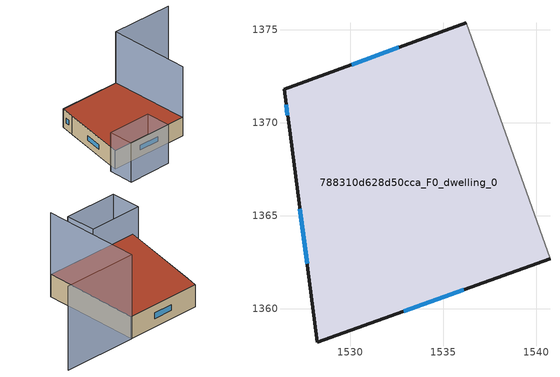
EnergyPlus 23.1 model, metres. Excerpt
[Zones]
788310d628d50cca_F0_dwelling_0
 floor ground (EU_floor_Construction): 1536.24,1375.4 1540.74,1362.69 1528.23,1358.19 1526.73,1369.6 1526.43,1371.8 z0
 wall outside (EU_wall_Construction): 1536.24,1375.4 1526.43,1371.8 1526.73,1369.6 1528.23,1358.19 1540.74,1362.69 z0:3
 wall adiabatic (EU_wall_Construction): 1540.74,1362.69 1536.24,1375.4 z0:3
 window (EU_Window_Construction): 1532.86,1359.86 1536.1,1361.02 / 1527.28,1365.37 1527.67,1362.42 / 1526.54,1370.98 1526.62,1370.41 / 1532.6,1374.06 1530.06,1373.13 z1.11:1.89
 roof outside (EU_roof_Construction): 1540.74,1362.69 1536.24,1375.4 1526.43,1371.8 1526.73,1369.6 1528.23,1358.19 z3
shading: 1534.32,1360.43 1535.75,1356.53 / 1535.75,1356.53 1528.83,1353.99 / 1528.83,1353.99 1527.39,1357.88 / 1527.39,1357.88 1534.32,1360.43 z0:6.3; 1540.74,1362.69 1536.15,1375.41 / 1536.15,1375.41 1545.86,1378.9 z0:11.3
[Building]
EU S2 Campaign: North Axis=0; Terrain=City; Solar Distribution=FullExterior
[Site:Location]
Lyon-Bron: Latitude=45.75; Longitude=5; Time Zone=1; Elevation=198
[SizingPeriod:WeatherFileDays]
AnnualSizingPeriod: Begin Month=1; Begin Day of Month=1; End Month=12; End Day of Month=31; Day of Week for Start Day=Monday; Use Weather File Daylight Saving Period=No; Use Weather File Rain and Snow Indicators=No
[MATERIAL]
EU_InternalMass_Material: Roughness=MediumRough; Thickness=0.1; Conductivity=1; Density=1800; Specific Heat=900; Thermal Absorptance=0.9; Solar Absorptance=0.7; Visible Absorptance=0.7
[MATERIAL:NOMASS] Roughness=MediumRough; Thermal Absorptance=0.9; Solar Absorptance=0.7; Visible Absorptance=0.7
Name | Thermal Resistance
EU_wall_NoMass | 0.745955
EU_roof_NoMass | 1.03814
EU_floor_NoMass | 0.531915
[WINDOWMATERIAL:SIMPLEGLAZINGSYSTEM]
EU_Window_SimpleGlazing: UFactor=3.88; Solar Heat Gain Coefficient=0.83; Visible Transmittance=0.83
[CONSTRUCTION]
EU_wall_Construction: EU_wall_NoMass
EU_roof_Construction: EU_roof_NoMass
EU_floor_Construction: EU_floor_NoMass
EU_InternalMass_Construction: EU_InternalMass_Material
EU_Window_Construction: EU_Window_SimpleGlazing
[ZONE]
788310d628d50cca_F0_dwelling_0: Type=1; Multiplier=1; Ceiling Height=autocalculate; Volume=478.659; Floor Area=autocalculate; Part of Total Floor Area=Yes
[INTERNALMASS]
788310d628d50cca_F0_dwelling_0_EU_InternalMass: Construction=EU_InternalMass_Construction; Zone or ZoneList=788310d628d50cca_F0_dwelling_0; Surface Area=159.553
[OTHEREQUIPMENT]
EU_Step8_InternalGain_788310d628d50cca_F0_dwelling_0_f000: Fuel Type=Electricity; Zone or ZoneList or Space or SpaceList=788310d628d50cca_F0_dwelling_0; Schedule=EU_Step8_GainSchedule_788310d628d50cca_F0_dwelling_0_f000; Design Level Calculation Method=Watts/Area; Power per Zone Floor Area=1; Fraction Latent=0; Fraction Radiant=0; Fraction Lost=0; Carbon Dioxide Generation Rate=0; EndUse Subcategory=EU_Step8_InternalGains
[ZONEVENTILATION:DESIGNFLOWRATE]
EU_ConstantAir_788310d628d50cca_F0_dwelling_0: Zone or ZoneList or Space or SpaceList=788310d628d50cca_F0_dwelling_0; Schedule=EU_AlwaysOn; Design Flow Rate Calculation Method=AirChanges/Hour; Air Changes per Hour=0.64; Ventilation Type=Natural; Fan Pressure Rise=0; Fan Total Efficiency=1; Constant Term Coefficient=1; Temperature Term Coefficient=0; Velocity Term Coefficient=0; Velocity Squared Term Coefficient=0; Minimum Indoor Temperature=-100; Maximum Indoor Temperature=100; Delta Temperature=-100; Minimum Outdoor Temperature=-100; Maximum Outdoor Temperature=100; Maximum Wind Speed=40
[HVACTEMPLATE:THERMOSTAT]
EU_HeatOnly_788310d628d50cca_F0_dwelling_0: Constant Heating Setpoint=20; Constant Cooling Setpoint=50
[HVACTEMPLATE:ZONE:IDEALLOADSAIRSYSTEM]
788310d628d50cca_F0_dwelling_0: Template Thermostat=EU_HeatOnly_788310d628d50cca_F0_dwelling_0; System Availability Schedule=EU_AlwaysOn; Maximum Heating Supply Air Temperature=50; Minimum Cooling Supply Air Temperature=13; Maximum Heating Supply Air Humidity Ratio=0.0156; Minimum Cooling Supply Air Humidity Ratio=0.0077; Heating Limit=NoLimit; Cooling Limit=NoLimit; Heating Availability Schedule=EU_AlwaysOn; Cooling Availability Schedule=EU_CoolingOff; Dehumidification Control Type=ConstantSensibleHeatRatio; Cooling Sensible Heat Ratio=0.7; Dehumidification Setpoint=60; Humidification Control Type=None; Humidification Setpoint=30; Outdoor Air Method=None; Outdoor Air Flow Rate per Person=0.00944; Outdoor Air Flow Rate per Zone Floor Area=0; Outdoor Air Flow Rate per Zone=0; Demand Controlled Ventilation Type=None; Outdoor Air Economizer Type=NoEconomizer; Heat Recovery Type=None; Sensible Heat Recovery Effectiveness=0.7; Latent Heat Recovery Effectiveness=0.65
[SIZING:ZONE]
788310d628d50cca_F0_dwelling_0: Zone Cooling Design Supply Air Temperature Input Method=SupplyAirTemperature; Zone Cooling Design Supply Air Temperature=13; Zone Heating Design Supply Air Temperature Input Method=SupplyAirTemperature; Zone Heating Design Supply Air Temperature=50; Zone Cooling Design Supply Air Humidity Ratio=0.008; Zone Heating Design Supply Air Humidity Ratio=0.008; Cooling Design Air Flow Method=DesignDay; Cooling Design Air Flow Rate=0; Cooling Minimum Air Flow per Zone Floor Area=0.000762; Cooling Minimum Air Flow=0; Cooling Minimum Air Flow Fraction=0.2; Heating Design Air Flow Method=DesignDay; Heating Design Air Flow Rate=0; Heating Maximum Air Flow per Zone Floor Area=0.002032; Heating Maximum Air Flow=0.141576; Heating Maximum Air Flow Fraction=0.3; Account for Dedicated Outdoor Air System=No; Dedicated Outdoor Air System Control Strategy=NeutralSupplyAir; Dedicated Outdoor Air Low Setpoint Temperature for Design=autosize; Dedicated Outdoor Air High Setpoint Temperature for Design=autosize; Zone Load Sizing Method=Sensible Load Only No Latent Load; Zone Latent Cooling Design Supply Air Humidity Ratio Input Method=HumidityRatioDifference; Zone Cooling Design Supply Air Humidity Ratio Difference=0.005; Zone Latent Heating Design Supply Air Humidity Ratio Input Method=HumidityRatioDifference; Zone Humidification Design Supply Air Humidity Ratio Difference=0.005
[SCHEDULE:CONSTANT]
Name | Hourly Value
EU_AlwaysOn | 1
EU_CoolingOff | 0
[SCHEDULE:FILE]
EU_Step8_GainSchedule_788310d628d50cca_F0_dwelling_0_f000: File=../../schedules/788310d628d50cca/788310d628d50cca_F0_dwelling_0_f000_gain.csv; Column Number=1; Rows to Skip at Top=0; Number of Hours of Data=8760; Column Separator=Comma; Interpolate to Timestep=No; Minutes per Item=60; Adjust Schedule for Daylight Savings=Yes
